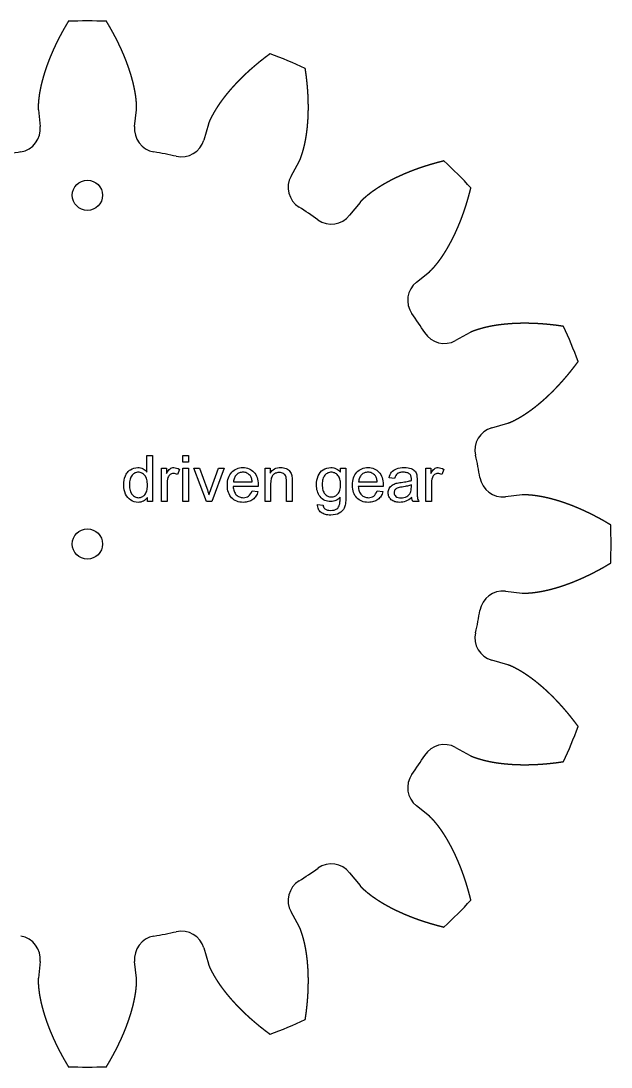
# Model space of a CAD drawing. Header units: millimetres. Extents: x 18 to 1165, y 18 to 1178.
# Drawn here: x 135.9 to 288, y 18 to 288 of the extents above; entities that cross this region are included whole.
import ezdxf

# ---------------------------------------------------------------- set-up
doc = ezdxf.new("R2010")
doc.units = ezdxf.units.MM
doc.layers.add('cut', color=5, linetype='Continuous', true_color=0x0000ff)
doc.layers.add('line engraving', color=1, linetype='Continuous', true_color=0xff0000)

msp = doc.modelspace()

# ---------------------------------------------------------------- linework, layer by layer
at = {"layer": 'cut', "color": 5, "true_color": 0x0000ff}
for p, q in [((140.35, 265.05), (140.83, 260.79)), ((165.17, 260.79), (165.65, 265.05)), ((184.19, 261.36), (183, 257.25)), ((205.5, 247.93), (207.57, 251.68)), ((223.28, 241.18), (220.61, 237.83)), ((237.83, 220.61), (241.18, 223.28)), ((251.68, 207.57), (247.93, 205.5)), ((257.25, 183), (261.36, 184.19)), ((265.05, 165.65), (260.79, 165.17)), ((260.79, 140.83), (265.05, 140.35)), ((261.36, 121.81), (257.25, 123)), ((247.93, 100.5), (251.68, 98.43)), ((241.18, 82.72), (237.83, 85.39)), ((220.61, 68.17), (223.28, 64.82)), ((207.57, 54.32), (205.5, 58.07)), ((183, 48.75), (184.19, 44.64)), ((140.83, 45.21), (140.35, 40.95)), ((165.65, 40.95), (165.17, 45.21))]:
    msp.add_line(p, q, dxfattribs=at)
for centre in [(153, 243), (153, 153)]:
    msp.add_circle(centre, 3.9, dxfattribs=at)
for centre, radius, start, end in [((153, 153), 135, 87.9168, 92.0832), ((153, 153), 135, 65.4168, 69.5832), ((134.86, 260.12), 6, -80.391, 6.4431), ((171.14, 260.12), 6, 173.5569, -99.609), ((177.24, 258.91), 6, -102.891, -16.0569), ((153, 153), 102.65, 99.609, 102.891), ((153, 153), 102.65, 77.109, 80.391), ((153, 153), 135, 42.9168, 47.0832), ((210.75, 245.03), 6, 151.0569, -122.109), ((153, 153), 102.64, 54.609, 57.891), ((215.92, 241.57), 6, -125.391, -38.5569), ((241.57, 215.92), 6, 128.5569, -144.609), ((153, 153), 102.65, 32.109, 35.391), ((153, 153), 135, 20.4168, 24.5832), ((245.03, 210.75), 6, -147.891, -61.0569), ((258.91, 177.24), 6, 106.0569, -167.109), ((153, 153), 102.65, 9.609, 12.891), ((260.12, 171.14), 6, -170.391, -83.5569), ((153, 153), 135, -2.0832, 2.0832), ((260.12, 134.86), 6, 83.5569, 170.391), ((153, 153), 102.65, -12.891, -9.609), ((258.91, 128.76), 6, 167.109, -106.0569), ((153, 153), 135, -24.5832, -20.4168), ((245.03, 95.25), 6, 61.0569, 147.891), ((153, 153), 102.65, -35.391, -32.109), ((241.57, 90.08), 6, 144.609, -128.5569), ((215.92, 64.43), 6, 38.5569, 125.391), ((153, 153), 102.65, -57.891, -54.609), ((210.75, 60.97), 6, 122.109, -151.0569), ((153, 153), 135, -47.0832, -42.9168), ((134.86, 45.88), 6, -6.4431, 80.391), ((171.14, 45.88), 6, 99.609, -173.5569), ((153, 153), 102.65, -80.391, -77.109), ((177.24, 47.09), 6, 16.0569, 102.891), ((153, 153), 135, -69.5832, -65.4168), ((153, 153), 135, -92.0832, -87.9168)]:
    msp.add_arc(centre, radius, start, end, dxfattribs=at)
for points in [[(148.09, 287.91), (148.05, 287.85), (147.98, 287.72), (147.86, 287.53), (147.71, 287.28), (147.53, 286.96), (147.34, 286.64), (147.16, 286.33), (146.97, 286.01), (146.8, 285.69), (146.62, 285.37), (146.44, 285.05), (146.27, 284.73), (146.1, 284.41), (145.93, 284.09), (145.76, 283.77), (145.59, 283.44), (145.43, 283.12), (145.27, 282.8), (145.11, 282.48), (144.95, 282.15), (144.8, 281.83), (144.64, 281.51), (144.49, 281.18), (144.34, 280.86), (144.2, 280.53), (144.05, 280.21), (143.91, 279.88), (143.77, 279.55), (143.63, 279.23), (143.49, 278.9), (143.36, 278.57), (143.23, 278.25), (143.1, 277.92), (142.97, 277.59), (142.85, 277.26), (142.73, 276.94), (142.61, 276.61), (142.49, 276.28), (142.37, 275.95), (142.26, 275.62), (142.15, 275.29), (142.05, 274.96), (141.94, 274.63), (141.84, 274.3), (141.74, 273.97), (141.64, 273.64), (141.55, 273.31), (141.46, 272.98), (141.37, 272.65), (141.28, 272.32), (141.2, 271.99), (141.12, 271.66), (141.05, 271.33), (140.97, 271), (140.9, 270.67), (140.84, 270.33), (140.77, 270), (140.71, 269.67), (140.65, 269.34), (140.6, 269.01), (140.55, 268.68), (140.51, 268.35), (140.47, 268.02), (140.43, 267.69), (140.4, 267.36), (140.37, 267.02), (140.35, 266.69), (140.33, 266.36), (140.31, 266.03), (140.3, 265.71), (140.31, 265.44), (140.33, 265.25), (140.34, 265.12), (140.35, 265.05)], [(165.65, 265.05), (165.66, 265.12), (165.67, 265.25), (165.69, 265.44), (165.7, 265.71), (165.69, 266.03), (165.67, 266.36), (165.65, 266.69), (165.63, 267.02), (165.6, 267.36), (165.57, 267.69), (165.53, 268.02), (165.49, 268.35), (165.45, 268.68), (165.4, 269.01), (165.35, 269.34), (165.29, 269.67), (165.23, 270), (165.16, 270.33), (165.1, 270.67), (165.03, 271), (164.95, 271.33), (164.88, 271.66), (164.8, 271.99), (164.72, 272.32), (164.63, 272.65), (164.54, 272.98), (164.45, 273.31), (164.36, 273.64), (164.26, 273.97), (164.16, 274.3), (164.06, 274.63), (163.95, 274.96), (163.85, 275.29), (163.74, 275.62), (163.63, 275.95), (163.51, 276.28), (163.39, 276.61), (163.27, 276.94), (163.15, 277.26), (163.03, 277.59), (162.9, 277.92), (162.77, 278.25), (162.64, 278.57), (162.51, 278.9), (162.37, 279.23), (162.23, 279.55), (162.09, 279.88), (161.95, 280.21), (161.8, 280.53), (161.66, 280.86), (161.51, 281.18), (161.36, 281.51), (161.2, 281.83), (161.05, 282.15), (160.89, 282.48), (160.73, 282.8), (160.57, 283.12), (160.41, 283.44), (160.24, 283.77), (160.07, 284.09), (159.9, 284.41), (159.73, 284.73), (159.56, 285.05), (159.38, 285.37), (159.2, 285.69), (159.03, 286.01), (158.84, 286.33), (158.66, 286.64), (158.47, 286.96), (158.29, 287.28), (158.14, 287.53), (158.02, 287.72), (157.95, 287.85), (157.91, 287.91)], [(200.09, 279.52), (200.03, 279.48), (199.92, 279.39), (199.74, 279.26), (199.5, 279.08), (199.21, 278.86), (198.91, 278.64), (198.62, 278.41), (198.33, 278.19), (198.05, 277.96), (197.76, 277.74), (197.47, 277.51), (197.19, 277.28), (196.91, 277.05), (196.63, 276.82), (196.35, 276.58), (196.08, 276.35), (195.8, 276.11), (195.53, 275.88), (195.26, 275.64), (194.99, 275.4), (194.72, 275.16), (194.46, 274.92), (194.19, 274.68), (193.93, 274.44), (193.67, 274.19), (193.41, 273.95), (193.16, 273.7), (192.9, 273.45), (192.65, 273.21), (192.4, 272.96), (192.15, 272.7), (191.9, 272.45), (191.66, 272.2), (191.42, 271.95), (191.18, 271.69), (190.94, 271.43), (190.7, 271.18), (190.47, 270.92), (190.23, 270.66), (190, 270.4), (189.78, 270.13), (189.55, 269.87), (189.33, 269.61), (189.11, 269.34), (188.89, 269.07), (188.68, 268.81), (188.46, 268.54), (188.25, 268.27), (188.04, 267.99), (187.84, 267.72), (187.63, 267.45), (187.43, 267.17), (187.24, 266.9), (187.04, 266.62), (186.85, 266.34), (186.66, 266.06), (186.48, 265.78), (186.29, 265.49), (186.11, 265.21), (185.94, 264.92), (185.77, 264.64), (185.6, 264.35), (185.44, 264.06), (185.28, 263.76), (185.12, 263.47), (184.97, 263.18), (184.82, 262.88), (184.67, 262.59), (184.53, 262.29), (184.4, 261.99), (184.31, 261.74), (184.25, 261.55), (184.21, 261.43), (184.19, 261.36)], [(207.57, 251.68), (207.6, 251.74), (207.66, 251.85), (207.75, 252.03), (207.86, 252.27), (207.98, 252.57), (208.09, 252.88), (208.2, 253.2), (208.3, 253.51), (208.4, 253.83), (208.5, 254.15), (208.59, 254.47), (208.68, 254.79), (208.77, 255.11), (208.85, 255.43), (208.93, 255.76), (209, 256.09), (209.07, 256.42), (209.14, 256.75), (209.21, 257.08), (209.27, 257.41), (209.33, 257.75), (209.38, 258.08), (209.44, 258.42), (209.49, 258.75), (209.53, 259.09), (209.58, 259.43), (209.62, 259.77), (209.66, 260.11), (209.7, 260.45), (209.73, 260.8), (209.76, 261.14), (209.79, 261.49), (209.82, 261.83), (209.85, 262.18), (209.87, 262.53), (209.89, 262.87), (209.9, 263.22), (209.92, 263.57), (209.93, 263.92), (209.94, 264.27), (209.95, 264.62), (209.96, 264.97), (209.96, 265.33), (209.96, 265.68), (209.96, 266.03), (209.96, 266.39), (209.95, 266.74), (209.95, 267.1), (209.94, 267.45), (209.93, 267.81), (209.91, 268.17), (209.9, 268.53), (209.88, 268.88), (209.86, 269.24), (209.84, 269.6), (209.82, 269.96), (209.79, 270.32), (209.76, 270.68), (209.73, 271.04), (209.7, 271.4), (209.67, 271.76), (209.63, 272.13), (209.59, 272.49), (209.55, 272.85), (209.51, 273.21), (209.47, 273.58), (209.42, 273.94), (209.37, 274.3), (209.32, 274.67), (209.27, 275.03), (209.23, 275.33), (209.2, 275.54), (209.17, 275.69), (209.16, 275.76)], [(244.93, 251.87), (244.85, 251.85), (244.71, 251.81), (244.5, 251.76), (244.21, 251.69), (243.85, 251.6), (243.5, 251.5), (243.14, 251.41), (242.79, 251.31), (242.44, 251.21), (242.09, 251.11), (241.74, 251.01), (241.39, 250.91), (241.04, 250.8), (240.69, 250.69), (240.35, 250.59), (240, 250.47), (239.66, 250.36), (239.31, 250.25), (238.97, 250.13), (238.63, 250.02), (238.3, 249.9), (237.96, 249.78), (237.62, 249.65), (237.29, 249.53), (236.95, 249.4), (236.62, 249.28), (236.29, 249.15), (235.96, 249.02), (235.63, 248.88), (235.3, 248.75), (234.98, 248.61), (234.65, 248.47), (234.33, 248.33), (234.01, 248.19), (233.69, 248.05), (233.37, 247.9), (233.05, 247.75), (232.74, 247.6), (232.43, 247.45), (232.11, 247.3), (231.8, 247.14), (231.49, 246.99), (231.19, 246.83), (230.88, 246.67), (230.58, 246.5), (230.28, 246.34), (229.98, 246.17), (229.68, 246), (229.38, 245.83), (229.09, 245.66), (228.79, 245.48), (228.5, 245.3), (228.22, 245.12), (227.93, 244.94), (227.65, 244.76), (227.37, 244.57), (227.09, 244.38), (226.81, 244.19), (226.53, 244), (226.26, 243.8), (225.99, 243.6), (225.73, 243.4), (225.47, 243.19), (225.21, 242.98), (224.95, 242.77), (224.7, 242.56), (224.45, 242.34), (224.2, 242.12), (223.95, 241.9), (223.72, 241.67), (223.54, 241.48), (223.41, 241.33), (223.33, 241.23), (223.28, 241.18)], [(241.18, 223.28), (241.23, 223.33), (241.33, 223.41), (241.48, 223.54), (241.67, 223.72), (241.9, 223.95), (242.12, 224.2), (242.34, 224.45), (242.56, 224.7), (242.77, 224.95), (242.98, 225.21), (243.19, 225.47), (243.4, 225.73), (243.6, 225.99), (243.8, 226.26), (244, 226.53), (244.19, 226.81), (244.38, 227.09), (244.57, 227.37), (244.76, 227.65), (244.94, 227.93), (245.12, 228.22), (245.3, 228.5), (245.48, 228.79), (245.66, 229.09), (245.83, 229.38), (246, 229.68), (246.17, 229.98), (246.34, 230.28), (246.5, 230.58), (246.67, 230.88), (246.83, 231.19), (246.99, 231.49), (247.14, 231.8), (247.3, 232.11), (247.45, 232.43), (247.6, 232.74), (247.75, 233.05), (247.9, 233.37), (248.05, 233.69), (248.19, 234.01), (248.33, 234.33), (248.47, 234.65), (248.61, 234.98), (248.75, 235.3), (248.88, 235.63), (249.02, 235.96), (249.15, 236.29), (249.28, 236.62), (249.4, 236.95), (249.53, 237.29), (249.65, 237.62), (249.78, 237.96), (249.9, 238.3), (250.02, 238.63), (250.13, 238.97), (250.25, 239.31), (250.36, 239.66), (250.47, 240), (250.59, 240.35), (250.69, 240.69), (250.8, 241.04), (250.91, 241.39), (251.01, 241.74), (251.11, 242.09), (251.21, 242.44), (251.31, 242.79), (251.41, 243.14), (251.5, 243.5), (251.6, 243.85), (251.69, 244.21), (251.76, 244.5), (251.81, 244.71), (251.85, 244.85), (251.87, 244.93)], [(275.76, 209.16), (275.69, 209.17), (275.54, 209.2), (275.33, 209.23), (275.03, 209.27), (274.67, 209.32), (274.3, 209.37), (273.94, 209.42), (273.58, 209.47), (273.21, 209.51), (272.85, 209.55), (272.49, 209.59), (272.13, 209.63), (271.76, 209.67), (271.4, 209.7), (271.04, 209.73), (270.68, 209.76), (270.32, 209.79), (269.96, 209.82), (269.6, 209.84), (269.24, 209.86), (268.88, 209.88), (268.53, 209.9), (268.17, 209.91), (267.81, 209.93), (267.45, 209.94), (267.1, 209.95), (266.74, 209.95), (266.39, 209.96), (266.03, 209.96), (265.68, 209.96), (265.33, 209.96), (264.97, 209.96), (264.62, 209.95), (264.27, 209.94), (263.92, 209.93), (263.57, 209.92), (263.22, 209.9), (262.87, 209.89), (262.53, 209.87), (262.18, 209.85), (261.83, 209.82), (261.49, 209.79), (261.14, 209.76), (260.8, 209.73), (260.45, 209.7), (260.11, 209.66), (259.77, 209.62), (259.43, 209.58), (259.09, 209.53), (258.75, 209.49), (258.42, 209.44), (258.08, 209.38), (257.75, 209.33), (257.41, 209.27), (257.08, 209.21), (256.75, 209.14), (256.42, 209.07), (256.09, 209), (255.76, 208.93), (255.43, 208.85), (255.11, 208.77), (254.79, 208.68), (254.47, 208.59), (254.15, 208.5), (253.83, 208.4), (253.51, 208.3), (253.2, 208.2), (252.88, 208.09), (252.57, 207.98), (252.27, 207.86), (252.03, 207.75), (251.85, 207.66), (251.74, 207.6), (251.68, 207.57)], [(261.36, 184.19), (261.43, 184.21), (261.55, 184.25), (261.74, 184.31), (261.99, 184.4), (262.29, 184.53), (262.59, 184.67), (262.88, 184.82), (263.18, 184.97), (263.47, 185.12), (263.76, 185.28), (264.06, 185.44), (264.35, 185.6), (264.64, 185.77), (264.92, 185.94), (265.21, 186.11), (265.49, 186.29), (265.78, 186.48), (266.06, 186.66), (266.34, 186.85), (266.62, 187.04), (266.9, 187.24), (267.17, 187.43), (267.45, 187.63), (267.72, 187.84), (267.99, 188.04), (268.27, 188.25), (268.54, 188.46), (268.81, 188.68), (269.07, 188.89), (269.34, 189.11), (269.61, 189.33), (269.87, 189.55), (270.13, 189.78), (270.4, 190), (270.66, 190.23), (270.92, 190.47), (271.18, 190.7), (271.43, 190.94), (271.69, 191.18), (271.95, 191.42), (272.2, 191.66), (272.45, 191.9), (272.7, 192.15), (272.96, 192.4), (273.21, 192.65), (273.45, 192.9), (273.7, 193.16), (273.95, 193.41), (274.19, 193.67), (274.44, 193.93), (274.68, 194.19), (274.92, 194.46), (275.16, 194.72), (275.4, 194.99), (275.64, 195.26), (275.88, 195.53), (276.11, 195.8), (276.35, 196.08), (276.58, 196.35), (276.82, 196.63), (277.05, 196.91), (277.28, 197.19), (277.51, 197.47), (277.74, 197.76), (277.96, 198.05), (278.19, 198.33), (278.41, 198.62), (278.64, 198.91), (278.86, 199.21), (279.08, 199.5), (279.26, 199.74), (279.39, 199.92), (279.48, 200.03), (279.52, 200.09)], [(287.91, 157.91), (287.85, 157.95), (287.72, 158.02), (287.53, 158.14), (287.28, 158.29), (286.96, 158.47), (286.64, 158.66), (286.33, 158.84), (286.01, 159.03), (285.69, 159.2), (285.37, 159.38), (285.05, 159.56), (284.73, 159.73), (284.41, 159.9), (284.09, 160.07), (283.77, 160.24), (283.44, 160.41), (283.12, 160.57), (282.8, 160.73), (282.48, 160.89), (282.15, 161.05), (281.83, 161.2), (281.51, 161.36), (281.18, 161.51), (280.86, 161.66), (280.53, 161.8), (280.21, 161.95), (279.88, 162.09), (279.55, 162.23), (279.23, 162.37), (278.9, 162.51), (278.57, 162.64), (278.25, 162.77), (277.92, 162.9), (277.59, 163.03), (277.26, 163.15), (276.94, 163.27), (276.61, 163.39), (276.28, 163.51), (275.95, 163.63), (275.62, 163.74), (275.29, 163.85), (274.96, 163.95), (274.63, 164.06), (274.3, 164.16), (273.97, 164.26), (273.64, 164.36), (273.31, 164.45), (272.98, 164.54), (272.65, 164.63), (272.32, 164.72), (271.99, 164.8), (271.66, 164.88), (271.33, 164.95), (271, 165.03), (270.67, 165.1), (270.33, 165.16), (270, 165.23), (269.67, 165.29), (269.34, 165.35), (269.01, 165.4), (268.68, 165.45), (268.35, 165.49), (268.02, 165.53), (267.69, 165.57), (267.36, 165.6), (267.02, 165.63), (266.69, 165.65), (266.36, 165.67), (266.03, 165.69), (265.71, 165.7), (265.44, 165.69), (265.25, 165.67), (265.12, 165.66), (265.05, 165.65)], [(265.05, 140.35), (265.12, 140.34), (265.25, 140.33), (265.44, 140.31), (265.71, 140.3), (266.03, 140.31), (266.36, 140.33), (266.69, 140.35), (267.02, 140.37), (267.36, 140.4), (267.69, 140.43), (268.02, 140.47), (268.35, 140.51), (268.68, 140.55), (269.01, 140.6), (269.34, 140.65), (269.67, 140.71), (270, 140.77), (270.33, 140.84), (270.67, 140.9), (271, 140.97), (271.33, 141.05), (271.66, 141.12), (271.99, 141.2), (272.32, 141.28), (272.65, 141.37), (272.98, 141.46), (273.31, 141.55), (273.64, 141.64), (273.97, 141.74), (274.3, 141.84), (274.63, 141.94), (274.96, 142.05), (275.29, 142.15), (275.62, 142.26), (275.95, 142.37), (276.28, 142.49), (276.61, 142.61), (276.94, 142.73), (277.26, 142.85), (277.59, 142.97), (277.92, 143.1), (278.25, 143.23), (278.57, 143.36), (278.9, 143.49), (279.23, 143.63), (279.55, 143.77), (279.88, 143.91), (280.21, 144.05), (280.53, 144.2), (280.86, 144.34), (281.18, 144.49), (281.51, 144.64), (281.83, 144.8), (282.15, 144.95), (282.48, 145.11), (282.8, 145.27), (283.12, 145.43), (283.44, 145.59), (283.77, 145.76), (284.09, 145.93), (284.41, 146.1), (284.73, 146.27), (285.05, 146.44), (285.37, 146.62), (285.69, 146.8), (286.01, 146.97), (286.33, 147.16), (286.64, 147.34), (286.96, 147.53), (287.28, 147.71), (287.53, 147.86), (287.72, 147.98), (287.85, 148.05), (287.91, 148.09)], [(279.52, 105.91), (279.48, 105.97), (279.39, 106.08), (279.26, 106.26), (279.08, 106.5), (278.86, 106.79), (278.64, 107.09), (278.41, 107.38), (278.19, 107.67), (277.96, 107.95), (277.74, 108.24), (277.51, 108.53), (277.28, 108.81), (277.05, 109.09), (276.82, 109.37), (276.58, 109.65), (276.35, 109.92), (276.11, 110.2), (275.88, 110.47), (275.64, 110.74), (275.4, 111.01), (275.16, 111.28), (274.92, 111.54), (274.68, 111.81), (274.44, 112.07), (274.19, 112.33), (273.95, 112.59), (273.7, 112.84), (273.45, 113.1), (273.21, 113.35), (272.96, 113.6), (272.7, 113.85), (272.45, 114.1), (272.2, 114.34), (271.95, 114.58), (271.69, 114.82), (271.43, 115.06), (271.18, 115.3), (270.92, 115.53), (270.66, 115.77), (270.4, 116), (270.13, 116.22), (269.87, 116.45), (269.61, 116.67), (269.34, 116.89), (269.07, 117.11), (268.81, 117.32), (268.54, 117.54), (268.27, 117.75), (267.99, 117.96), (267.72, 118.16), (267.45, 118.37), (267.17, 118.57), (266.9, 118.76), (266.62, 118.96), (266.34, 119.15), (266.06, 119.34), (265.78, 119.52), (265.49, 119.71), (265.21, 119.89), (264.92, 120.06), (264.64, 120.23), (264.35, 120.4), (264.06, 120.56), (263.76, 120.72), (263.47, 120.88), (263.18, 121.03), (262.88, 121.18), (262.59, 121.33), (262.29, 121.47), (261.99, 121.6), (261.74, 121.69), (261.55, 121.75), (261.43, 121.79), (261.36, 121.81)], [(251.68, 98.43), (251.74, 98.4), (251.85, 98.34), (252.03, 98.25), (252.27, 98.14), (252.57, 98.02), (252.88, 97.91), (253.2, 97.8), (253.51, 97.7), (253.83, 97.6), (254.15, 97.5), (254.47, 97.41), (254.79, 97.32), (255.11, 97.23), (255.43, 97.15), (255.76, 97.07), (256.09, 97), (256.42, 96.93), (256.75, 96.86), (257.08, 96.79), (257.41, 96.73), (257.75, 96.67), (258.08, 96.62), (258.42, 96.56), (258.75, 96.51), (259.09, 96.47), (259.43, 96.42), (259.77, 96.38), (260.11, 96.34), (260.45, 96.3), (260.8, 96.27), (261.14, 96.24), (261.49, 96.21), (261.83, 96.18), (262.18, 96.15), (262.53, 96.13), (262.87, 96.11), (263.22, 96.1), (263.57, 96.08), (263.92, 96.07), (264.27, 96.06), (264.62, 96.05), (264.97, 96.04), (265.33, 96.04), (265.68, 96.04), (266.03, 96.04), (266.39, 96.04), (266.74, 96.05), (267.1, 96.05), (267.45, 96.06), (267.81, 96.07), (268.17, 96.09), (268.53, 96.1), (268.88, 96.12), (269.24, 96.14), (269.6, 96.16), (269.96, 96.18), (270.32, 96.21), (270.68, 96.24), (271.04, 96.27), (271.4, 96.3), (271.76, 96.33), (272.13, 96.37), (272.49, 96.41), (272.85, 96.45), (273.21, 96.49), (273.58, 96.53), (273.94, 96.58), (274.3, 96.63), (274.67, 96.68), (275.03, 96.73), (275.33, 96.77), (275.54, 96.8), (275.69, 96.83), (275.76, 96.84)], [(251.87, 61.07), (251.85, 61.15), (251.81, 61.29), (251.76, 61.5), (251.69, 61.79), (251.6, 62.15), (251.5, 62.5), (251.41, 62.86), (251.31, 63.21), (251.21, 63.56), (251.11, 63.91), (251.01, 64.26), (250.91, 64.61), (250.8, 64.96), (250.69, 65.31), (250.59, 65.65), (250.47, 66), (250.36, 66.34), (250.25, 66.69), (250.13, 67.03), (250.02, 67.37), (249.9, 67.7), (249.78, 68.04), (249.65, 68.38), (249.53, 68.71), (249.4, 69.05), (249.28, 69.38), (249.15, 69.71), (249.02, 70.04), (248.88, 70.37), (248.75, 70.7), (248.61, 71.02), (248.47, 71.35), (248.33, 71.67), (248.19, 71.99), (248.05, 72.31), (247.9, 72.63), (247.75, 72.95), (247.6, 73.26), (247.45, 73.57), (247.3, 73.89), (247.14, 74.2), (246.99, 74.51), (246.83, 74.81), (246.67, 75.12), (246.5, 75.42), (246.34, 75.72), (246.17, 76.02), (246, 76.32), (245.83, 76.62), (245.66, 76.91), (245.48, 77.21), (245.3, 77.5), (245.12, 77.78), (244.94, 78.07), (244.76, 78.35), (244.57, 78.63), (244.38, 78.91), (244.19, 79.19), (244, 79.47), (243.8, 79.74), (243.6, 80.01), (243.4, 80.27), (243.19, 80.53), (242.98, 80.79), (242.77, 81.05), (242.56, 81.3), (242.34, 81.55), (242.12, 81.8), (241.9, 82.05), (241.67, 82.28), (241.48, 82.46), (241.33, 82.59), (241.23, 82.67), (241.18, 82.72)], [(223.28, 64.82), (223.33, 64.77), (223.41, 64.67), (223.54, 64.52), (223.72, 64.33), (223.95, 64.1), (224.2, 63.88), (224.45, 63.66), (224.7, 63.44), (224.95, 63.23), (225.21, 63.02), (225.47, 62.81), (225.73, 62.6), (225.99, 62.4), (226.26, 62.2), (226.53, 62), (226.81, 61.81), (227.09, 61.62), (227.37, 61.43), (227.65, 61.24), (227.93, 61.06), (228.22, 60.88), (228.5, 60.7), (228.79, 60.52), (229.09, 60.34), (229.38, 60.17), (229.68, 60), (229.98, 59.83), (230.28, 59.66), (230.58, 59.5), (230.88, 59.33), (231.19, 59.17), (231.49, 59.01), (231.8, 58.86), (232.11, 58.7), (232.43, 58.55), (232.74, 58.4), (233.05, 58.25), (233.37, 58.1), (233.69, 57.95), (234.01, 57.81), (234.33, 57.67), (234.65, 57.53), (234.98, 57.39), (235.3, 57.25), (235.63, 57.12), (235.96, 56.98), (236.29, 56.85), (236.62, 56.72), (236.95, 56.6), (237.29, 56.47), (237.62, 56.35), (237.96, 56.22), (238.3, 56.1), (238.63, 55.98), (238.97, 55.87), (239.31, 55.75), (239.66, 55.64), (240, 55.53), (240.35, 55.41), (240.69, 55.31), (241.04, 55.2), (241.39, 55.09), (241.74, 54.99), (242.09, 54.89), (242.44, 54.79), (242.79, 54.69), (243.14, 54.59), (243.5, 54.5), (243.85, 54.4), (244.21, 54.31), (244.5, 54.24), (244.71, 54.19), (244.85, 54.15), (244.93, 54.13)], [(209.16, 30.24), (209.17, 30.31), (209.2, 30.46), (209.23, 30.67), (209.27, 30.97), (209.32, 31.33), (209.37, 31.7), (209.42, 32.06), (209.47, 32.42), (209.51, 32.79), (209.55, 33.15), (209.59, 33.51), (209.63, 33.87), (209.67, 34.24), (209.7, 34.6), (209.73, 34.96), (209.76, 35.32), (209.79, 35.68), (209.82, 36.04), (209.84, 36.4), (209.86, 36.76), (209.88, 37.12), (209.9, 37.47), (209.91, 37.83), (209.93, 38.19), (209.94, 38.55), (209.95, 38.9), (209.95, 39.26), (209.96, 39.61), (209.96, 39.97), (209.96, 40.32), (209.96, 40.67), (209.96, 41.03), (209.95, 41.38), (209.94, 41.73), (209.93, 42.08), (209.92, 42.43), (209.9, 42.78), (209.89, 43.13), (209.87, 43.47), (209.85, 43.82), (209.82, 44.17), (209.79, 44.51), (209.76, 44.86), (209.73, 45.2), (209.7, 45.55), (209.66, 45.89), (209.62, 46.23), (209.58, 46.57), (209.53, 46.91), (209.49, 47.25), (209.44, 47.58), (209.38, 47.92), (209.33, 48.25), (209.27, 48.59), (209.21, 48.92), (209.14, 49.25), (209.07, 49.58), (209, 49.91), (208.93, 50.24), (208.85, 50.57), (208.77, 50.89), (208.68, 51.21), (208.59, 51.53), (208.5, 51.85), (208.4, 52.17), (208.3, 52.49), (208.2, 52.8), (208.09, 53.12), (207.98, 53.43), (207.86, 53.73), (207.75, 53.97), (207.66, 54.15), (207.6, 54.26), (207.57, 54.32)], [(184.19, 44.64), (184.21, 44.57), (184.25, 44.45), (184.31, 44.26), (184.4, 44.01), (184.53, 43.71), (184.67, 43.41), (184.82, 43.12), (184.97, 42.82), (185.12, 42.53), (185.28, 42.24), (185.44, 41.94), (185.6, 41.65), (185.77, 41.36), (185.94, 41.08), (186.11, 40.79), (186.29, 40.51), (186.48, 40.22), (186.66, 39.94), (186.85, 39.66), (187.04, 39.38), (187.24, 39.1), (187.43, 38.83), (187.63, 38.55), (187.84, 38.28), (188.04, 38.01), (188.25, 37.73), (188.46, 37.46), (188.68, 37.19), (188.89, 36.93), (189.11, 36.66), (189.33, 36.39), (189.55, 36.13), (189.78, 35.87), (190, 35.6), (190.23, 35.34), (190.47, 35.08), (190.7, 34.82), (190.94, 34.57), (191.18, 34.31), (191.42, 34.05), (191.66, 33.8), (191.9, 33.55), (192.15, 33.3), (192.4, 33.04), (192.65, 32.79), (192.9, 32.55), (193.16, 32.3), (193.41, 32.05), (193.67, 31.81), (193.93, 31.56), (194.19, 31.32), (194.46, 31.08), (194.72, 30.84), (194.99, 30.6), (195.26, 30.36), (195.53, 30.12), (195.8, 29.89), (196.08, 29.65), (196.35, 29.42), (196.63, 29.18), (196.91, 28.95), (197.19, 28.72), (197.47, 28.49), (197.76, 28.26), (198.05, 28.04), (198.33, 27.81), (198.62, 27.59), (198.91, 27.36), (199.21, 27.14), (199.5, 26.92), (199.74, 26.74), (199.92, 26.61), (200.03, 26.52), (200.09, 26.48)], [(140.35, 40.95), (140.34, 40.88), (140.33, 40.75), (140.31, 40.56), (140.3, 40.29), (140.31, 39.97), (140.33, 39.64), (140.35, 39.31), (140.37, 38.98), (140.4, 38.64), (140.43, 38.31), (140.47, 37.98), (140.51, 37.65), (140.55, 37.32), (140.6, 36.99), (140.65, 36.66), (140.71, 36.33), (140.77, 36), (140.84, 35.67), (140.9, 35.33), (140.97, 35), (141.05, 34.67), (141.12, 34.34), (141.2, 34.01), (141.28, 33.68), (141.37, 33.35), (141.46, 33.02), (141.55, 32.69), (141.64, 32.36), (141.74, 32.03), (141.84, 31.7), (141.94, 31.37), (142.05, 31.04), (142.15, 30.71), (142.26, 30.38), (142.37, 30.05), (142.49, 29.72), (142.61, 29.39), (142.73, 29.06), (142.85, 28.74), (142.97, 28.41), (143.1, 28.08), (143.23, 27.75), (143.36, 27.43), (143.49, 27.1), (143.63, 26.77), (143.77, 26.45), (143.91, 26.12), (144.05, 25.79), (144.2, 25.47), (144.34, 25.14), (144.49, 24.82), (144.64, 24.49), (144.8, 24.17), (144.95, 23.85), (145.11, 23.52), (145.27, 23.2), (145.43, 22.88), (145.59, 22.56), (145.76, 22.23), (145.93, 21.91), (146.1, 21.59), (146.27, 21.27), (146.44, 20.95), (146.62, 20.63), (146.8, 20.31), (146.97, 19.99), (147.16, 19.67), (147.34, 19.36), (147.53, 19.04), (147.71, 18.72), (147.86, 18.47), (147.98, 18.28), (148.05, 18.15), (148.09, 18.09)], [(157.91, 18.09), (157.95, 18.15), (158.02, 18.28), (158.14, 18.47), (158.29, 18.72), (158.47, 19.04), (158.66, 19.36), (158.84, 19.67), (159.03, 19.99), (159.2, 20.31), (159.38, 20.63), (159.56, 20.95), (159.73, 21.27), (159.9, 21.59), (160.07, 21.91), (160.24, 22.23), (160.41, 22.56), (160.57, 22.88), (160.73, 23.2), (160.89, 23.52), (161.05, 23.85), (161.2, 24.17), (161.36, 24.49), (161.51, 24.82), (161.66, 25.14), (161.8, 25.47), (161.95, 25.79), (162.09, 26.12), (162.23, 26.45), (162.37, 26.77), (162.51, 27.1), (162.64, 27.43), (162.77, 27.75), (162.9, 28.08), (163.03, 28.41), (163.15, 28.74), (163.27, 29.06), (163.39, 29.39), (163.51, 29.72), (163.63, 30.05), (163.74, 30.38), (163.85, 30.71), (163.95, 31.04), (164.06, 31.37), (164.16, 31.7), (164.26, 32.03), (164.36, 32.36), (164.45, 32.69), (164.54, 33.02), (164.63, 33.35), (164.72, 33.68), (164.8, 34.01), (164.88, 34.34), (164.95, 34.67), (165.03, 35), (165.1, 35.33), (165.16, 35.67), (165.23, 36), (165.29, 36.33), (165.35, 36.66), (165.4, 36.99), (165.45, 37.32), (165.49, 37.65), (165.53, 37.98), (165.57, 38.31), (165.6, 38.64), (165.63, 38.98), (165.65, 39.31), (165.67, 39.64), (165.69, 39.97), (165.7, 40.29), (165.69, 40.56), (165.67, 40.75), (165.66, 40.88), (165.65, 40.95)]]:
    msp.add_open_spline(points, degree=5, dxfattribs=at)
at = {"layer": 'line engraving', "color": 1, "true_color": 0xff0000}
for points in [[(168.45, 163.95), (168.45, 165.03), (168.24, 164.73), (167.99, 164.47), (167.73, 164.25), (167.44, 164.07), (167.13, 163.93), (166.79, 163.83), (166.43, 163.77), (166.05, 163.75), (165.55, 163.79), (165.06, 163.89), (164.6, 164.07), (164.16, 164.32), (163.75, 164.63), (163.4, 165), (163.09, 165.42), (162.83, 165.9), (162.62, 166.43), (162.47, 166.99), (162.38, 167.59), (162.35, 168.23), (162.38, 168.86), (162.46, 169.46), (162.59, 170.03), (162.78, 170.57), (162.89, 170.82), (163.02, 171.06), (163.16, 171.28), (163.32, 171.49), (163.48, 171.68), (163.66, 171.86), (163.86, 172.03), (164.07, 172.17), (164.51, 172.42), (164.97, 172.59), (165.47, 172.7), (165.98, 172.73), (166.36, 172.71), (166.72, 172.65), (167.05, 172.55), (167.37, 172.4), (167.66, 172.23), (167.92, 172.03), (168.15, 171.8), (168.35, 171.55), (168.35, 175.8), (169.8, 175.8), (169.8, 163.95), (168.45, 163.95)], [(177.62, 174.13), (177.62, 175.8), (179.07, 175.8), (179.07, 174.13), (177.62, 174.13)], [(163.85, 168.23), (163.86, 167.83), (163.89, 167.46), (163.95, 167.11), (164.02, 166.79), (164.12, 166.5), (164.24, 166.23), (164.38, 165.98), (164.54, 165.77), (164.72, 165.57), (164.91, 165.41), (165.1, 165.27), (165.3, 165.15), (165.51, 165.06), (165.73, 165), (165.95, 164.96), (166.19, 164.95), (166.42, 164.96), (166.65, 165), (166.86, 165.06), (167.07, 165.14), (167.27, 165.25), (167.46, 165.39), (167.64, 165.55), (167.81, 165.73), (167.96, 165.94), (168.1, 166.17), (168.21, 166.43), (168.31, 166.71), (168.38, 167.03), (168.43, 167.36), (168.47, 167.72), (168.48, 168.11), (168.47, 168.54), (168.43, 168.93), (168.38, 169.3), (168.31, 169.64), (168.21, 169.95), (168.09, 170.23), (167.96, 170.48), (167.8, 170.7), (167.62, 170.89), (167.44, 171.06), (167.24, 171.2), (167.04, 171.32), (166.82, 171.41), (166.6, 171.47), (166.37, 171.51), (166.12, 171.53), (165.88, 171.51), (165.66, 171.48), (165.44, 171.41), (165.23, 171.33), (165.03, 171.22), (164.85, 171.08), (164.67, 170.92), (164.5, 170.73), (164.35, 170.52), (164.21, 170.28), (164.1, 170.01), (164.01, 169.71), (163.94, 169.38), (163.89, 169.03), (163.86, 168.65), (163.85, 168.23)], [(172.08, 163.95), (172.08, 172.54), (173.39, 172.54), (173.39, 171.23), (173.63, 171.65), (173.87, 171.99), (174.1, 172.25), (174.31, 172.44), (174.53, 172.57), (174.76, 172.66), (175, 172.71), (175.25, 172.73), (175.62, 172.7), (175.99, 172.61), (176.36, 172.47), (176.74, 172.26), (176.24, 170.91), (175.97, 171.05), (175.71, 171.15), (175.44, 171.21), (175.17, 171.23), (174.94, 171.21), (174.72, 171.15), (174.51, 171.06), (174.32, 170.94), (174.14, 170.78), (173.99, 170.6), (173.87, 170.38), (173.77, 170.14), (173.67, 169.74), (173.59, 169.33), (173.55, 168.9), (173.53, 168.44), (173.53, 163.95), (172.08, 163.95)], [(177.62, 163.95), (177.62, 172.54), (179.07, 172.54), (179.07, 163.95), (177.62, 163.95)], [(183.68, 163.95), (180.41, 172.54), (181.94, 172.54), (183.79, 167.39), (183.94, 166.97), (184.08, 166.54), (184.21, 166.11), (184.34, 165.66), (184.45, 166.02), (184.57, 166.41), (184.72, 166.83), (184.88, 167.29), (186.79, 172.54), (188.29, 172.54), (185.04, 163.95), (183.68, 163.95)], [(195.45, 166.71), (196.96, 166.53), (196.86, 166.21), (196.74, 165.9), (196.61, 165.62), (196.45, 165.35), (196.28, 165.11), (196.08, 164.88), (195.87, 164.67), (195.64, 164.48), (195.39, 164.31), (195.13, 164.16), (194.84, 164.04), (194.54, 163.93), (194.23, 163.85), (193.9, 163.8), (193.55, 163.76), (193.18, 163.75), (192.72, 163.77), (192.29, 163.82), (191.88, 163.91), (191.49, 164.04), (191.13, 164.2), (190.79, 164.4), (190.48, 164.64), (190.19, 164.91), (189.93, 165.22), (189.71, 165.55), (189.52, 165.91), (189.36, 166.31), (189.24, 166.73), (189.16, 167.18), (189.11, 167.66), (189.09, 168.17), (189.11, 168.69), (189.16, 169.19), (189.24, 169.66), (189.37, 170.09), (189.52, 170.5), (189.72, 170.87), (189.94, 171.22), (190.2, 171.53), (190.49, 171.81), (190.8, 172.06), (191.13, 172.26), (191.49, 172.43), (191.86, 172.56), (192.25, 172.66), (192.67, 172.71), (193.1, 172.73), (193.52, 172.71), (193.92, 172.66), (194.3, 172.57), (194.67, 172.44), (195.01, 172.27), (195.33, 172.07), (195.63, 171.83), (195.92, 171.56), (196.17, 171.25), (196.39, 170.91), (196.58, 170.54), (196.73, 170.15), (196.85, 169.72), (196.94, 169.26), (196.99, 168.77), (197.01, 168.26), (197.01, 168.18), (197.01, 168.1), (197, 167.99), (197, 167.87), (190.59, 167.87), (190.62, 167.53), (190.67, 167.2), (190.74, 166.9), (190.83, 166.62), (190.94, 166.36), (191.07, 166.12), (191.22, 165.9), (191.39, 165.7), (191.58, 165.52), (191.78, 165.37), (191.98, 165.24), (192.2, 165.14), (192.43, 165.05), (192.67, 165), (192.93, 164.96), (193.19, 164.95), (193.58, 164.97), (193.93, 165.05), (194.26, 165.19), (194.56, 165.37), (194.83, 165.61), (195.06, 165.92), (195.27, 166.28), (195.45, 166.71)], [(190.67, 169.07), (195.47, 169.07), (195.44, 169.33), (195.4, 169.57), (195.35, 169.8), (195.28, 170.01), (195.21, 170.21), (195.12, 170.39), (195.03, 170.55), (194.92, 170.69), (194.74, 170.89), (194.55, 171.06), (194.34, 171.2), (194.12, 171.32), (193.89, 171.42), (193.64, 171.48), (193.39, 171.52), (193.12, 171.53), (192.87, 171.52), (192.64, 171.49), (192.41, 171.44), (192.19, 171.37), (191.99, 171.27), (191.79, 171.16), (191.61, 171.02), (191.43, 170.86), (191.27, 170.69), (191.13, 170.5), (191, 170.29), (190.9, 170.08), (190.81, 169.85), (190.75, 169.6), (190.7, 169.34), (190.67, 169.07)], [(198.79, 163.95), (198.79, 172.54), (200.1, 172.54), (200.1, 171.31), (200.35, 171.65), (200.62, 171.93), (200.93, 172.18), (201.25, 172.38), (201.61, 172.53), (201.99, 172.64), (202.4, 172.71), (202.83, 172.73), (203.21, 172.71), (203.58, 172.66), (203.93, 172.57), (204.26, 172.45), (204.57, 172.3), (204.83, 172.13), (205.05, 171.94), (205.23, 171.72), (205.38, 171.48), (205.51, 171.22), (205.61, 170.94), (205.69, 170.64), (205.72, 170.4), (205.75, 170.09), (205.76, 169.7), (205.77, 169.23), (205.77, 163.95), (204.31, 163.95), (204.31, 169.17), (204.3, 169.59), (204.27, 169.95), (204.22, 170.25), (204.14, 170.5), (204.04, 170.71), (203.91, 170.9), (203.74, 171.06), (203.54, 171.21), (203.31, 171.32), (203.07, 171.4), (202.81, 171.45), (202.52, 171.47), (202.3, 171.46), (202.08, 171.43), (201.86, 171.39), (201.66, 171.32), (201.46, 171.24), (201.27, 171.14), (201.09, 171.02), (200.92, 170.88), (200.76, 170.71), (200.62, 170.52), (200.51, 170.29), (200.41, 170.02), (200.34, 169.73), (200.29, 169.4), (200.25, 169.03), (200.24, 168.64), (200.24, 163.95), (198.79, 163.95)], [(212.34, 163.23), (213.75, 163.02), (213.82, 162.72), (213.92, 162.46), (214.06, 162.24), (214.25, 162.07), (214.54, 161.89), (214.89, 161.77), (215.28, 161.69), (215.73, 161.66), (216.2, 161.69), (216.62, 161.77), (216.98, 161.89), (217.29, 162.07), (217.54, 162.29), (217.75, 162.55), (217.91, 162.86), (218.03, 163.2), (218.06, 163.33), (218.08, 163.48), (218.1, 163.67), (218.12, 163.89), (218.13, 164.14), (218.13, 164.42), (218.14, 164.73), (218.14, 165.07), (217.89, 164.81), (217.63, 164.58), (217.36, 164.38), (217.07, 164.23), (216.76, 164.1), (216.44, 164.02), (216.11, 163.96), (215.76, 163.95), (215.33, 163.97), (214.92, 164.03), (214.54, 164.13), (214.19, 164.26), (213.86, 164.44), (213.55, 164.66), (213.27, 164.92), (213.02, 165.22), (212.79, 165.55), (212.59, 165.89), (212.43, 166.25), (212.29, 166.63), (212.18, 167.02), (212.11, 167.43), (212.06, 167.85), (212.05, 168.29), (212.07, 168.89), (212.16, 169.47), (212.3, 170.03), (212.49, 170.56), (212.74, 171.05), (213.04, 171.48), (213.38, 171.85), (213.78, 172.16), (214.22, 172.41), (214.7, 172.59), (215.22, 172.7), (215.77, 172.73), (216.14, 172.71), (216.49, 172.65), (216.83, 172.56), (217.15, 172.42), (217.46, 172.25), (217.75, 172.04), (218.02, 171.79), (218.28, 171.5), (218.28, 172.54), (219.62, 172.54), (219.62, 165.11), (219.61, 164.63), (219.59, 164.18), (219.56, 163.77), (219.52, 163.4), (219.46, 163.06), (219.39, 162.76), (219.31, 162.49), (219.21, 162.27), (218.98, 161.87), (218.68, 161.52), (218.33, 161.21), (217.92, 160.94), (217.45, 160.73), (216.93, 160.58), (216.36, 160.49), (215.74, 160.46), (215.36, 160.47), (215, 160.5), (214.67, 160.56), (214.35, 160.63), (214.04, 160.73), (213.76, 160.85), (213.5, 160.99), (213.25, 161.15), (213.03, 161.33), (212.84, 161.54), (212.68, 161.77), (212.55, 162.02), (212.45, 162.29), (212.38, 162.58), (212.34, 162.9), (212.34, 163.23)], [(213.54, 168.39), (213.55, 167.99), (213.58, 167.61), (213.64, 167.26), (213.71, 166.93), (213.81, 166.64), (213.92, 166.37), (214.06, 166.14), (214.21, 165.93), (214.39, 165.75), (214.57, 165.59), (214.77, 165.45), (214.97, 165.34), (215.19, 165.26), (215.41, 165.2), (215.65, 165.16), (215.9, 165.15), (216.14, 165.16), (216.38, 165.2), (216.6, 165.26), (216.82, 165.34), (217.02, 165.45), (217.22, 165.59), (217.4, 165.74), (217.58, 165.92), (217.74, 166.13), (217.88, 166.36), (217.99, 166.63), (218.09, 166.92), (218.16, 167.23), (218.22, 167.58), (218.25, 167.95), (218.26, 168.35), (218.25, 168.73), (218.22, 169.09), (218.16, 169.42), (218.08, 169.73), (217.99, 170.01), (217.87, 170.28), (217.72, 170.51), (217.56, 170.72), (217.38, 170.91), (217.19, 171.07), (216.99, 171.21), (216.79, 171.33), (216.57, 171.41), (216.35, 171.48), (216.11, 171.51), (215.87, 171.53), (215.63, 171.51), (215.41, 171.48), (215.19, 171.41), (214.97, 171.33), (214.77, 171.22), (214.58, 171.08), (214.4, 170.92), (214.22, 170.74), (214.06, 170.53), (213.93, 170.29), (213.81, 170.04), (213.71, 169.76), (213.64, 169.45), (213.59, 169.12), (213.55, 168.77), (213.54, 168.39)], [(227.7, 166.71), (229.2, 166.53), (229.11, 166.21), (228.99, 165.9), (228.85, 165.62), (228.7, 165.35), (228.52, 165.11), (228.33, 164.88), (228.12, 164.67), (227.89, 164.48), (227.64, 164.31), (227.37, 164.16), (227.09, 164.04), (226.79, 163.93), (226.47, 163.85), (226.14, 163.8), (225.79, 163.76), (225.43, 163.75), (224.97, 163.77), (224.53, 163.82), (224.12, 163.91), (223.74, 164.04), (223.38, 164.2), (223.04, 164.4), (222.73, 164.64), (222.44, 164.91), (222.18, 165.22), (221.95, 165.55), (221.76, 165.91), (221.61, 166.31), (221.49, 166.73), (221.4, 167.18), (221.35, 167.66), (221.33, 168.17), (221.35, 168.69), (221.4, 169.19), (221.49, 169.66), (221.61, 170.09), (221.77, 170.5), (221.96, 170.87), (222.19, 171.22), (222.45, 171.53), (222.74, 171.81), (223.05, 172.06), (223.38, 172.26), (223.73, 172.43), (224.1, 172.56), (224.5, 172.66), (224.91, 172.71), (225.35, 172.73), (225.77, 172.71), (226.17, 172.66), (226.55, 172.57), (226.91, 172.44), (227.25, 172.27), (227.58, 172.07), (227.88, 171.83), (228.16, 171.56), (228.42, 171.25), (228.64, 170.91), (228.83, 170.54), (228.98, 170.15), (229.1, 169.72), (229.18, 169.26), (229.24, 168.77), (229.25, 168.26), (229.25, 168.18), (229.25, 168.1), (229.25, 167.99), (229.24, 167.87), (222.84, 167.87), (222.87, 167.53), (222.92, 167.2), (222.99, 166.9), (223.08, 166.62), (223.19, 166.36), (223.32, 166.12), (223.47, 165.9), (223.64, 165.7), (223.82, 165.52), (224.02, 165.37), (224.23, 165.24), (224.45, 165.14), (224.68, 165.05), (224.92, 165), (225.17, 164.96), (225.43, 164.95), (225.82, 164.97), (226.18, 165.05), (226.5, 165.19), (226.8, 165.37), (227.07, 165.61), (227.31, 165.92), (227.52, 166.28), (227.7, 166.71)], [(222.92, 169.07), (227.72, 169.07), (227.69, 169.33), (227.65, 169.57), (227.59, 169.8), (227.53, 170.01), (227.46, 170.21), (227.37, 170.39), (227.27, 170.55), (227.17, 170.69), (226.99, 170.89), (226.79, 171.06), (226.59, 171.2), (226.37, 171.32), (226.13, 171.42), (225.89, 171.48), (225.63, 171.52), (225.36, 171.53), (225.12, 171.52), (224.88, 171.49), (224.65, 171.44), (224.44, 171.37), (224.23, 171.27), (224.04, 171.16), (223.85, 171.02), (223.68, 170.86), (223.51, 170.69), (223.37, 170.5), (223.25, 170.29), (223.14, 170.08), (223.06, 169.85), (222.99, 169.6), (222.95, 169.34), (222.92, 169.07)], [(236.64, 165.01), (236.24, 164.69), (235.84, 164.42), (235.46, 164.2), (235.08, 164.03), (234.7, 163.91), (234.31, 163.82), (233.9, 163.77), (233.48, 163.75), (233.13, 163.76), (232.81, 163.79), (232.51, 163.85), (232.22, 163.92), (231.96, 164.02), (231.72, 164.14), (231.5, 164.28), (231.3, 164.44), (231.12, 164.62), (230.97, 164.81), (230.84, 165.02), (230.73, 165.23), (230.65, 165.46), (230.59, 165.7), (230.55, 165.95), (230.54, 166.21), (230.56, 166.52), (230.61, 166.81), (230.7, 167.1), (230.83, 167.36), (230.98, 167.61), (231.16, 167.83), (231.36, 168.03), (231.58, 168.2), (231.82, 168.35), (232.07, 168.48), (232.34, 168.59), (232.63, 168.68), (232.87, 168.73), (233.16, 168.79), (233.52, 168.84), (233.92, 168.9), (234.35, 168.95), (234.74, 169.01), (235.11, 169.07), (235.45, 169.13), (235.76, 169.19), (236.04, 169.26), (236.29, 169.33), (236.52, 169.4), (236.52, 169.53), (236.52, 169.64), (236.52, 169.72), (236.53, 169.78), (236.52, 169.99), (236.5, 170.19), (236.47, 170.37), (236.42, 170.54), (236.36, 170.68), (236.29, 170.82), (236.21, 170.93), (236.11, 171.03), (235.96, 171.15), (235.8, 171.25), (235.62, 171.33), (235.42, 171.4), (235.2, 171.46), (234.97, 171.49), (234.72, 171.52), (234.45, 171.53), (234.21, 171.52), (233.97, 171.5), (233.76, 171.47), (233.56, 171.44), (233.38, 171.38), (233.22, 171.32), (233.07, 171.25), (232.94, 171.17), (232.71, 170.95), (232.51, 170.67), (232.35, 170.31), (232.21, 169.89), (230.79, 170.09), (230.9, 170.52), (231.05, 170.91), (231.22, 171.26), (231.43, 171.56), (231.68, 171.83), (231.97, 172.06), (232.32, 172.26), (232.72, 172.43), (233.15, 172.56), (233.62, 172.65), (234.13, 172.71), (234.66, 172.73), (235.19, 172.71), (235.66, 172.67), (236.08, 172.59), (236.45, 172.47), (236.77, 172.33), (237.05, 172.18), (237.28, 172.01), (237.46, 171.82), (237.61, 171.61), (237.74, 171.38), (237.84, 171.12), (237.92, 170.83), (237.95, 170.61), (237.97, 170.31), (237.99, 169.93), (237.99, 169.49), (237.99, 167.55), (237.99, 167.06), (238, 166.62), (238, 166.23), (238.01, 165.89), (238.03, 165.59), (238.04, 165.34), (238.06, 165.13), (238.08, 164.98), (238.14, 164.71), (238.22, 164.45), (238.32, 164.19), (238.45, 163.95), (236.93, 163.95), (236.83, 164.18), (236.74, 164.44), (236.68, 164.71), (236.64, 165.01)], [(240.23, 163.95), (240.23, 172.54), (241.54, 172.54), (241.54, 171.23), (241.79, 171.65), (242.02, 171.99), (242.25, 172.25), (242.47, 172.44), (242.68, 172.57), (242.91, 172.66), (243.15, 172.71), (243.4, 172.73), (243.77, 172.7), (244.14, 172.61), (244.52, 172.47), (244.9, 172.26), (244.4, 170.91), (244.13, 171.05), (243.86, 171.15), (243.6, 171.21), (243.33, 171.23), (243.1, 171.21), (242.88, 171.15), (242.67, 171.06), (242.47, 170.94), (242.29, 170.78), (242.15, 170.6), (242.02, 170.38), (241.93, 170.14), (241.82, 169.74), (241.75, 169.33), (241.7, 168.9), (241.69, 168.44), (241.69, 163.95), (240.23, 163.95)], [(236.52, 168.26), (236.31, 168.18), (236.07, 168.1), (235.81, 168.03), (235.53, 167.96), (235.22, 167.89), (234.88, 167.83), (234.52, 167.77), (234.14, 167.71), (233.72, 167.64), (233.37, 167.57), (233.09, 167.49), (232.87, 167.42), (232.69, 167.33), (232.54, 167.22), (232.41, 167.09), (232.29, 166.94), (232.21, 166.78), (232.14, 166.61), (232.1, 166.44), (232.09, 166.25), (232.12, 165.97), (232.2, 165.72), (232.34, 165.49), (232.53, 165.28), (232.78, 165.11), (233.08, 164.99), (233.42, 164.92), (233.82, 164.89), (234.23, 164.91), (234.62, 164.98), (234.98, 165.1), (235.32, 165.26), (235.63, 165.46), (235.89, 165.7), (236.11, 165.96), (236.28, 166.27), (236.39, 166.54), (236.46, 166.88), (236.5, 167.27), (236.52, 167.72), (236.52, 168.26)]]:
    msp.add_lwpolyline(points, dxfattribs=at)

doc.saveas('drawing.dxf')
